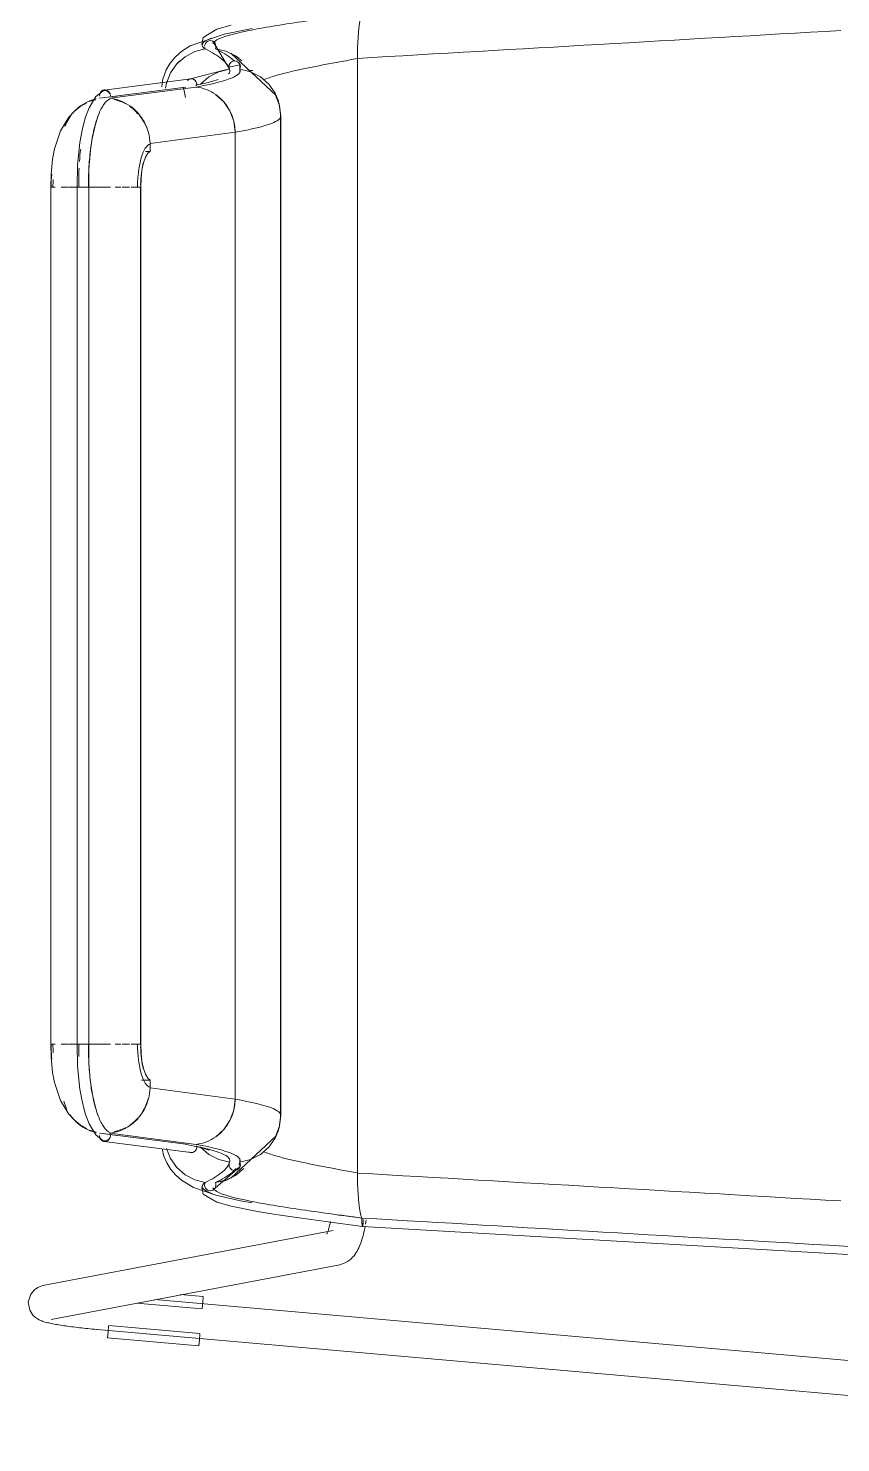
# Model space of a CAD drawing. Header units: millimetres. Extents: x 155927 to 317870, y -36033 to 97293.
# Drawn here: x 227030.9 to 227310.4, y 24824.9 to 25311.6 of the extents above; entities that cross this region are included whole.
import ezdxf

# ---------------------------------------------------------------- set-up
doc = ezdxf.new("R2010")
doc.units = ezdxf.units.MM
doc.header["$MEASUREMENT"] = 0
doc.layers.add('I-FURN', color=8, linetype='CONTINUOUS', lineweight=9)

msp = doc.modelspace()

# ---------------------------------------------------------------- linework, layer by layer
at = {"layer": 'I-FURN'}
for p, q in [((227100.69, 25312.68), (227095.7, 25311.27)), ((227144.88, 25314.09), (227144.57, 25311.6)), ((227098.26, 25309.6), (227086.54, 25305.61)), ((227091.06, 25308.5), (227090.53, 25306.31)), ((227095.7, 25311.27), (227091.06, 25308.5)), ((227092.12, 25306.8), (227092.51, 25307.1)), ((227092.51, 25307.1), (227092.12, 25306.8)), ((227092.96, 25307.3), (227092.51, 25307.1)), ((227092.51, 25307.1), (227092.97, 25307.29)), ((227093.45, 25307.37), (227092.96, 25307.3)), ((227092.97, 25307.29), (227093.45, 25307.37)), ((227093.45, 25307.37), (227093.94, 25307.31)), ((227093.94, 25307.31), (227093.45, 25307.37)), ((227093.94, 25307.31), (227094.39, 25307.12)), ((227094.4, 25307.13), (227093.94, 25307.31)), ((227094.3, 25307.17), (227100.01, 25297.78)), ((227094.39, 25307.12), (227094.8, 25306.84)), ((227094.8, 25306.84), (227094.4, 25307.13)), ((227107.92, 25311.5), (227098.26, 25309.6)), ((227144.33, 25308.49), (227144.17, 25304.96)), ((227144.18, 25305.02), (227144.33, 25308.5)), ((227144.33, 25308.54), (227144.56, 25311.6)), ((227144.57, 25311.6), (227144.33, 25308.49)), ((227083.72, 25303.79), (227081.47, 25301.8)), ((227086.54, 25305.61), (227083.72, 25303.79)), ((227088.12, 25303.59), (227084.8, 25301.85)), ((227091.75, 25304.49), (227088.12, 25303.59)), ((227090.53, 25306.31), (227090.82, 25305.4)), ((227091.61, 25305.96), (227091.54, 25305.46)), ((227091.54, 25305.46), (227091.62, 25305.95)), ((227091.75, 25304.49), (227091.58, 25304.96)), ((227091.58, 25304.96), (227091.75, 25304.49)), ((227091.81, 25306.41), (227091.61, 25305.96)), ((227091.62, 25305.95), (227091.81, 25306.41)), ((227091.81, 25306.41), (227092.12, 25306.8)), ((227092.12, 25306.8), (227091.81, 25306.41)), ((227094.8, 25306.84), (227095.11, 25306.46)), ((227095.12, 25306.46), (227094.8, 25306.84)), ((227095.11, 25306.46), (227095.32, 25306.01)), ((227095.32, 25306.01), (227095.12, 25306.46)), ((227095.38, 25305.02), (227095.23, 25304.54)), ((227095.23, 25304.54), (227095.38, 25305.02)), ((227095.23, 25304.54), (227098.84, 25303.75)), ((227098.85, 25303.76), (227095.23, 25304.54)), ((227095.32, 25306.01), (227095.41, 25305.52)), ((227095.41, 25305.52), (227095.32, 25306.01)), ((227095.41, 25305.52), (227095.38, 25305.02)), ((227095.38, 25305.02), (227095.41, 25305.52)), ((227098.84, 25303.75), (227102.17, 25302.11)), ((227102.17, 25302.12), (227098.85, 25303.76)), ((227100.5, 25303.06), (227116.2, 25288.46)), ((227103.31, 25301.29), (227102.17, 25302.12)), ((227144.11, 25301.27), (227144.17, 25304.96)), ((227144.17, 25304.96), (227144.11, 25301.19)), ((227078.35, 25297.36), (227077.06, 25293.76)), ((227079.69, 25299.63), (227078.35, 25297.36)), ((227081.47, 25301.8), (227079.69, 25299.63)), ((227081.97, 25299.37), (227079.8, 25296.29)), ((227084.8, 25301.85), (227081.97, 25299.37)), ((227081.97, 25299.37), (227082.98, 25300.39)), ((227100.11, 25297.54), (227096.4, 25296.64)), ((227098.27, 25297.18), (227100.13, 25297.5)), ((227103.72, 25299.05), (227099.83, 25298.21)), ((227099.92, 25298.5), (227100, 25298.99)), ((227100, 25298.99), (227099.92, 25298.5)), ((227099.96, 25298), (227099.92, 25298.5)), ((227099.92, 25298.5), (227099.95, 25298.01)), ((227099.95, 25298.01), (227100.11, 25297.54)), ((227100.12, 25297.53), (227099.96, 25298)), ((227100.2, 25299.45), (227100, 25298.99)), ((227100, 25298.99), (227100.2, 25299.44)), ((227100.51, 25299.83), (227100.2, 25299.45)), ((227100.2, 25299.44), (227100.52, 25299.82)), ((227100.92, 25300.12), (227100.51, 25299.83)), ((227100.52, 25299.82), (227100.92, 25300.12)), ((227100.92, 25300.12), (227101.38, 25300.31)), ((227101.38, 25300.31), (227100.92, 25300.12)), ((227101.87, 25300.38), (227101.38, 25300.31)), ((227101.38, 25300.31), (227101.87, 25300.37)), ((227102.36, 25300.31), (227101.87, 25300.38)), ((227101.87, 25300.37), (227102.36, 25300.31)), ((227102.17, 25302.11), (227104.36, 25300.37)), ((227102.36, 25300.31), (227102.82, 25300.12)), ((227102.82, 25300.12), (227102.36, 25300.31)), ((227102.82, 25300.12), (227103.22, 25299.82)), ((227103.22, 25299.83), (227102.82, 25300.12)), ((227103.54, 25299.45), (227103.22, 25299.83)), ((227103.22, 25299.82), (227103.54, 25299.44)), ((227103.74, 25298.99), (227103.54, 25299.45)), ((227103.54, 25299.44), (227103.74, 25298.99)), ((227103.59, 25299.35), (227103.64, 25296.47)), ((227103.62, 25297.54), (227103.78, 25298.01)), ((227103.78, 25298), (227103.62, 25297.53)), ((227107.34, 25296.64), (227103.62, 25297.54)), ((227103.74, 25298.99), (227103.82, 25298.5)), ((227103.82, 25298.5), (227103.74, 25298.99)), ((227103.82, 25298.5), (227103.78, 25298)), ((227103.78, 25298.01), (227103.82, 25298.5)), ((227144.11, 24917.79), (227144.11, 25301.27)), ((227144.11, 25301.19), (227144.11, 24917.79)), ((227056.96, 25290.37), (227086.73, 25294.22)), ((227077.06, 25293.76), (227076.76, 25291.49)), ((227078.03, 25291.02), (227078.4, 25292.77)), ((227078.39, 25292.77), (227078.03, 25291.03)), ((227079.8, 25296.29), (227078.39, 25292.77)), ((227086.05, 25293.98), (227085.67, 25293.69)), ((227086.5, 25294.17), (227086.05, 25293.98)), ((227086.97, 25294.24), (227086.5, 25294.17)), ((227086.65, 25294.21), (227098.27, 25297.18)), ((227087.43, 25294.17), (227086.97, 25294.24)), ((227087.87, 25293.98), (227087.43, 25294.17)), ((227088.26, 25293.69), (227087.87, 25293.98)), ((227088.56, 25293.31), (227088.26, 25293.69)), ((227088.75, 25292.85), (227088.56, 25293.31)), ((227088.83, 25292.36), (227088.75, 25292.85)), ((227093.01, 25294.89), (227090.13, 25292.38)), ((227096.4, 25296.64), (227093.01, 25294.89)), ((227107.34, 25296.64), (227110.73, 25294.88)), ((227110.73, 25294.89), (227107.34, 25296.64)), ((227113.61, 25292.38), (227110.73, 25294.89)), ((227110.73, 25294.88), (227113.6, 25292.38)), ((227054.07, 25288.12), (227051.77, 25284.29)), ((227056.46, 25290.01), (227054.07, 25288.12)), ((227055.4, 25287.53), (227085.09, 25291.37)), ((227061.37, 25288.3), (227058.93, 25287.99)), ((227088.64, 25291.39), (227058.94, 25287.55)), ((227084.31, 25291.25), (227085, 25287.76)), ((227088.79, 25291.86), (227088.83, 25292.36)), ((227098.14, 25286.28), (227095.4, 25288.76)), ((227113.6, 25292.38), (227115.77, 25289.24)), ((227115.78, 25289.24), (227113.61, 25292.38)), ((227115.6, 25289.56), (227117.32, 25285.09)), ((227115.77, 25289.24), (227117.13, 25285.67)), ((227117.14, 25285.67), (227115.78, 25289.24)), ((227116.2, 25288.46), (227116.9, 25286.53)), ((227046.62, 25282.99), (227044.79, 25281.01)), ((227048.7, 25284.66), (227046.62, 25282.99)), ((227050.96, 25285.99), (227048.7, 25284.66)), ((227051.77, 25284.29), (227050.58, 25281.12)), ((227100.22, 25283.16), (227098.14, 25286.28)), ((227101.54, 25279.62), (227100.22, 25283.16)), ((227117.13, 25285.67), (227117.61, 25281.88)), ((227117.61, 25281.88), (227117.14, 25285.67)), ((227117.32, 25285.09), (227117.76, 25281.34)), ((227044.79, 25281.01), (227041.92, 25276.29)), ((227050.58, 25281.12), (227049.5, 25277.08)), ((227053.82, 25278.15), (227052.85, 25273.72)), ((227054.91, 25281.59), (227053.82, 25278.15)), ((227102.02, 25275.85), (227101.54, 25279.62)), ((227117.61, 25281.88), (227117.61, 24937.1)), ((227117.61, 24937.1), (227117.61, 25281.88)), ((227117.77, 25242.44), (227117.77, 25281.35)), ((227041.92, 25276.29), (227039.9, 25270.14)), ((227049.5, 25277.08), (227048.63, 25272.36)), ((227052.85, 25273.72), (227052.26, 25269.71)), ((227072.74, 25271.99), (227102.02, 25275.85)), ((227102.02, 25275.85), (227102.02, 24943.14)), ((227102.02, 24943.14), (227102.02, 25275.85)), ((227039.9, 25270.14), (227039.25, 25266.64)), ((227048.63, 25272.36), (227047.83, 25264.48)), ((227052.26, 25269.71), (227051.72, 25263.14)), ((227072.81, 25269.27), (227071.14, 25269.27)), ((227072.79, 25269.27), (227071.14, 25269.27)), ((227071.16, 25267.28), (227071.95, 25268.63)), ((227071.95, 25268.63), (227072.81, 25269.27)), ((227072.81, 25269.27), (227072.74, 25271.99)), ((227039.25, 25266.64), (227038.73, 25261.44)), ((227047.83, 25264.48), (227047.69, 25256.92)), ((227069.98, 25262.81), (227070.49, 25265.3)), ((227070.49, 25265.3), (227071.16, 25267.28)), ((227038.73, 25261.44), (227038.65, 25256.92)), ((227051.72, 25263.14), (227051.65, 25256.92)), ((227069.55, 25256.92), (227069.66, 25259.95)), ((227069.66, 25259.95), (227069.98, 25262.81)), ((227038.82, 25256.92), (227038.65, 25256.92)), ((227038.65, 25256.92), (227038.65, 24962.07)), ((227038.67, 25256.92), (227040.14, 25256.92)), ((227042.17, 25256.92), (227044.75, 25256.92)), ((227047.93, 25256.92), (227044.9, 25256.92)), ((227044.91, 25256.92), (227047.93, 25256.92)), ((227047.69, 25256.92), (227047.69, 24962.07)), ((227047.69, 25256.92), (227051.54, 25256.92)), ((227047.75, 25256.92), (227047.69, 25256.92)), ((227047.95, 25256.92), (227047.75, 25256.92)), ((227048.26, 25256.92), (227047.95, 25256.92)), ((227048.65, 25256.92), (227048.26, 25256.92)), ((227049.1, 25256.92), (227048.65, 25256.92)), ((227049.59, 25256.92), (227049.1, 25256.92)), ((227050.09, 25256.92), (227049.59, 25256.92)), ((227050.56, 25256.92), (227050.09, 25256.92)), ((227050.98, 25256.92), (227050.56, 25256.92)), ((227051.31, 25256.92), (227050.98, 25256.92)), ((227051.54, 25256.92), (227051.31, 25256.92)), ((227055.43, 25256.92), (227051.62, 25256.92)), ((227051.62, 25256.92), (227055.43, 25256.92)), ((227051.65, 24962.07), (227051.65, 25256.92)), ((227055.62, 25256.92), (227059.18, 25256.92)), ((227060.81, 25256.92), (227062.65, 25256.92)), ((227063.17, 25256.92), (227065.64, 25256.92)), ((227066.22, 25256.92), (227069.49, 25256.92)), ((227069.49, 25256.92), (227069.49, 24962.07)), ((227069.55, 24962.06), (227069.55, 25256.92)), ((227117.77, 24937.64), (227117.77, 25242.44)), ((227038.65, 24962.07), (227038.82, 24962.07)), ((227038.73, 24957.55), (227038.65, 24962.07)), ((227040.14, 24962.07), (227038.67, 24962.07)), ((227044.75, 24962.07), (227042.17, 24962.07)), ((227044.9, 24962.07), (227047.93, 24962.07)), ((227047.93, 24962.07), (227044.91, 24962.07)), ((227051.64, 24962.07), (227047.69, 24962.07)), ((227047.83, 24954.5), (227047.69, 24962.07)), ((227047.69, 24962.07), (227047.75, 24962.07)), ((227047.75, 24962.07), (227047.95, 24962.07)), ((227047.95, 24962.07), (227048.26, 24962.07)), ((227048.26, 24962.07), (227048.65, 24962.07)), ((227048.65, 24962.07), (227049.1, 24962.07)), ((227049.1, 24962.07), (227049.59, 24962.07)), ((227049.59, 24962.07), (227050.09, 24962.07)), ((227050.09, 24962.07), (227050.56, 24962.07)), ((227050.56, 24962.07), (227050.98, 24962.07)), ((227050.98, 24962.07), (227051.31, 24962.07)), ((227051.31, 24962.07), (227051.54, 24962.07)), ((227051.54, 24962.07), (227051.64, 24962.07)), ((227051.62, 24962.07), (227055.43, 24962.07)), ((227055.43, 24962.07), (227051.62, 24962.07)), ((227051.65, 24962.07), (227051.73, 24955.65)), ((227059.18, 24962.07), (227055.62, 24962.07)), ((227062.65, 24962.07), (227060.81, 24962.07)), ((227065.64, 24962.07), (227063.17, 24962.07)), ((227069.49, 24962.07), (227066.22, 24962.07)), ((227069.66, 24959.03), (227069.55, 24962.06)), ((227039.25, 24952.34), (227038.73, 24957.55)), ((227069.98, 24956.18), (227069.66, 24959.03)), ((227039.9, 24948.84), (227039.25, 24952.34)), ((227048.63, 24946.62), (227047.83, 24954.5)), ((227051.73, 24955.65), (227052.21, 24949.67)), ((227070.49, 24953.68), (227069.98, 24956.18)), ((227071.16, 24951.7), (227070.49, 24953.68)), ((227041.92, 24942.69), (227039.9, 24948.84)), ((227052.21, 24949.67), (227053.04, 24944.23)), ((227069.8, 24949.71), (227072.81, 24949.71)), ((227069.8, 24949.71), (227072.79, 24949.71)), ((227071.95, 24950.35), (227071.16, 24951.7)), ((227072.81, 24949.71), (227071.95, 24950.35)), ((227072.74, 24947), (227072.81, 24949.71)), ((227102.02, 24943.14), (227072.74, 24947)), ((227044.79, 24937.97), (227041.92, 24942.69)), ((227049.5, 24941.9), (227048.63, 24946.62)), ((227053.04, 24944.23), (227053.85, 24940.73)), ((227101.54, 24939.37), (227102.02, 24943.14)), ((227046.62, 24936), (227044.79, 24937.97)), ((227050.58, 24937.86), (227049.5, 24941.9)), ((227051.77, 24934.69), (227050.58, 24937.86)), ((227053.85, 24940.73), (227054.72, 24937.91)), ((227054.72, 24937.91), (227054.91, 24937.4)), ((227100.22, 24935.82), (227101.54, 24939.37)), ((227117.32, 24933.89), (227117.76, 24937.64)), ((227048.7, 24934.33), (227046.62, 24936)), ((227050.96, 24933), (227048.7, 24934.33)), ((227054.07, 24930.86), (227051.77, 24934.69)), ((227095.4, 24930.22), (227098.14, 24932.71)), ((227098.14, 24932.71), (227100.22, 24935.82)), ((227115.6, 24929.42), (227117.32, 24933.89)), ((227117.13, 24933.31), (227115.77, 24929.74)), ((227115.78, 24929.74), (227117.14, 24933.31)), ((227116.2, 24930.52), (227116.9, 24932.45)), ((227117.61, 24937.1), (227117.13, 24933.31)), ((227117.14, 24933.31), (227117.61, 24937.1)), ((227056.46, 24928.97), (227054.07, 24930.86)), ((227085.09, 24927.61), (227055.4, 24931.45)), ((227061.36, 24930.68), (227056.59, 24931.3)), ((227086.73, 24924.76), (227056.96, 24928.61)), ((227088.64, 24927.59), (227058.94, 24931.43)), ((227090.6, 24926.36), (227084.31, 24927.73)), ((227100.5, 24915.92), (227116.2, 24930.52)), ((227115.77, 24929.74), (227113.6, 24926.61)), ((227113.61, 24926.6), (227115.78, 24929.74)), ((227076.88, 24926.07), (227077.54, 24923.56)), ((227077.54, 24923.56), (227078.57, 24921.2)), ((227078.39, 24926.21), (227079.8, 24922.7)), ((227079.8, 24922.7), (227081.97, 24919.61)), ((227086.05, 24925), (227086.5, 24924.81)), ((227086.5, 24924.81), (227086.97, 24924.74)), ((227086.97, 24924.74), (227087.43, 24924.81)), ((227087.43, 24924.81), (227087.87, 24925)), ((227087.87, 24925), (227088.26, 24925.29)), ((227088.26, 24925.29), (227088.56, 24925.68)), ((227088.56, 24925.68), (227088.75, 24926.13)), ((227088.75, 24926.13), (227088.83, 24926.62)), ((227088.83, 24926.62), (227088.79, 24927.12)), ((227090.13, 24926.6), (227093.01, 24924.09)), ((227093.04, 24925.6), (227090.6, 24926.36)), ((227093.01, 24924.09), (227096.4, 24922.34)), ((227103.59, 24919.64), (227103.64, 24922.52)), ((227110.73, 24924.1), (227107.34, 24922.35)), ((227107.34, 24922.34), (227110.73, 24924.09)), ((227113.6, 24926.61), (227110.73, 24924.1)), ((227110.73, 24924.09), (227113.61, 24926.6)), ((227078.57, 24921.2), (227079.94, 24919)), ((227079.94, 24919), (227081.63, 24917.02)), ((227081.97, 24919.61), (227081.12, 24920.65)), ((227081.97, 24919.61), (227084.8, 24917.13)), ((227094.3, 24911.81), (227103.72, 24919.93)), ((227096.4, 24922.34), (227100.11, 24921.45)), ((227099.83, 24920.77), (227100.01, 24921.2)), ((227099.92, 24920.48), (227099.96, 24920.98)), ((227099.95, 24920.98), (227099.92, 24920.48)), ((227100, 24919.99), (227099.92, 24920.48)), ((227099.92, 24920.48), (227100, 24919.99)), ((227100.11, 24921.45), (227099.95, 24920.98)), ((227099.96, 24920.98), (227100.12, 24921.45)), ((227100.2, 24919.54), (227100, 24919.99)), ((227100, 24919.99), (227100.2, 24919.54)), ((227100.52, 24919.16), (227100.2, 24919.54)), ((227100.2, 24919.54), (227100.51, 24919.15)), ((227100.51, 24919.15), (227100.92, 24918.86)), ((227100.92, 24918.86), (227100.52, 24919.16)), ((227101.38, 24918.68), (227100.92, 24918.86)), ((227100.92, 24918.86), (227101.38, 24918.67)), ((227101.87, 24918.61), (227101.38, 24918.68)), ((227101.38, 24918.67), (227101.87, 24918.61)), ((227102.36, 24918.68), (227101.87, 24918.61)), ((227101.87, 24918.61), (227102.36, 24918.67)), ((227105.01, 24919.27), (227102.17, 24916.87)), ((227102.17, 24916.86), (227105.01, 24919.26)), ((227102.82, 24918.86), (227102.36, 24918.68)), ((227102.36, 24918.67), (227102.82, 24918.86)), ((227103.22, 24919.16), (227102.82, 24918.86)), ((227102.82, 24918.86), (227103.22, 24919.15)), ((227103.54, 24919.54), (227103.22, 24919.16)), ((227103.22, 24919.15), (227103.54, 24919.54)), ((227103.74, 24919.99), (227103.54, 24919.54)), ((227103.54, 24919.54), (227103.74, 24919.99)), ((227103.62, 24921.45), (227107.34, 24922.34)), ((227103.62, 24921.45), (227103.78, 24920.98)), ((227103.78, 24920.98), (227103.62, 24921.45)), ((227103.82, 24920.48), (227103.74, 24919.99)), ((227103.74, 24919.99), (227103.82, 24920.48)), ((227103.78, 24920.98), (227103.82, 24920.48)), ((227103.82, 24920.48), (227103.78, 24920.98)), ((227144.11, 24917.79), (227144.17, 24914.02)), ((227144.17, 24914.02), (227144.11, 24917.71)), ((227081.63, 24917.02), (227083.59, 24915.28)), ((227083.59, 24915.28), (227087.71, 24912.78)), ((227084.8, 24917.13), (227088.12, 24915.39)), ((227087.71, 24912.78), (227095.33, 24910.11)), ((227088.12, 24915.39), (227091.75, 24914.49)), ((227090.53, 24912.67), (227090.82, 24913.58)), ((227091.54, 24913.52), (227091.58, 24914.02)), ((227091.58, 24914.02), (227091.54, 24913.52)), ((227091.62, 24913.03), (227091.54, 24913.52)), ((227091.54, 24913.52), (227091.61, 24913.03)), ((227091.58, 24914.02), (227091.75, 24914.49)), ((227091.75, 24914.49), (227091.58, 24914.02)), ((227091.61, 24913.03), (227091.81, 24912.57)), ((227091.81, 24912.57), (227091.62, 24913.03)), ((227095.32, 24912.97), (227095.11, 24912.52)), ((227095.12, 24912.52), (227095.32, 24912.97)), ((227098.84, 24915.23), (227095.23, 24914.44)), ((227095.23, 24914.44), (227098.85, 24915.22)), ((227095.23, 24914.44), (227095.38, 24913.96)), ((227095.38, 24913.96), (227095.23, 24914.44)), ((227095.41, 24913.46), (227095.32, 24912.97)), ((227095.32, 24912.97), (227095.41, 24913.46)), ((227095.38, 24913.96), (227095.41, 24913.46)), ((227095.41, 24913.46), (227095.38, 24913.96)), ((227102.17, 24916.87), (227098.84, 24915.23)), ((227098.85, 24915.22), (227102.17, 24916.86)), ((227144.17, 24914.02), (227144.33, 24910.49)), ((227144.33, 24910.49), (227144.18, 24913.96)), ((227091.06, 24910.48), (227090.53, 24912.67)), ((227095.7, 24907.71), (227091.06, 24910.48)), ((227092.12, 24912.19), (227091.81, 24912.57)), ((227091.81, 24912.57), (227092.12, 24912.18)), ((227092.51, 24911.89), (227092.12, 24912.19)), ((227092.12, 24912.18), (227092.51, 24911.88)), ((227092.97, 24911.69), (227092.51, 24911.89)), ((227092.51, 24911.88), (227092.96, 24911.69)), ((227092.96, 24911.69), (227093.45, 24911.61)), ((227093.45, 24911.62), (227092.97, 24911.69)), ((227093.94, 24911.68), (227093.45, 24911.62)), ((227093.45, 24911.61), (227093.94, 24911.67)), ((227094.39, 24911.86), (227093.94, 24911.68)), ((227093.94, 24911.67), (227094.4, 24911.85)), ((227094.58, 24911.97), (227094.36, 24911.84)), ((227094.8, 24912.15), (227094.39, 24911.86)), ((227094.4, 24911.85), (227094.8, 24912.14)), ((227095.11, 24912.52), (227094.8, 24912.15)), ((227094.8, 24912.14), (227095.12, 24912.52)), ((227095.33, 24910.11), (227103.85, 24908.22)), ((227103.85, 24908.22), (227107.92, 24907.48)), ((227144.33, 24910.49), (227144.57, 24907.39)), ((227144.56, 24907.38), (227144.33, 24910.44)), ((227100.69, 24906.3), (227095.7, 24907.71)), ((227109.71, 24904.5), (227100.69, 24906.3)), ((227116.03, 24903.47), (227109.71, 24904.5)), ((227124.05, 24902.29), (227116.03, 24903.47)), ((227144.57, 24907.39), (227144.88, 24904.89)), ((227144.88, 24904.89), (227144.57, 24907.35)), ((227144.88, 24904.89), (227145.24, 24903.14)), ((227145.24, 24903.14), (227144.88, 24904.88)), ((227145.64, 24902.24), (227145.24, 24903.14)), ((227145.24, 24903.14), (227145.64, 24902.24)), ((227133.98, 24900.93), (227124.05, 24902.29)), ((227145.83, 24899.38), (227133.98, 24900.93)), ((227134.09, 24898.09), (227134.2, 24898.43)), ((227134.2, 24898.43), (227134.31, 24898.79)), ((227134.31, 24898.79), (227134.42, 24899.19)), ((227134.42, 24899.19), (227134.52, 24899.61)), ((227134.52, 24899.61), (227134.63, 24900.05)), ((227134.63, 24900.05), (227134.73, 24900.52)), ((227134.73, 24900.52), (227134.82, 24901.01)), ((227145.63, 24901.77), (227145.62, 24901.27)), ((227145.62, 24901.27), (227145.63, 24901.77)), ((227145.62, 24901.27), (227145.63, 24900.78)), ((227145.63, 24900.78), (227145.62, 24901.27)), ((227145.64, 24902.24), (227145.63, 24901.77)), ((227145.63, 24901.77), (227145.64, 24902.24)), ((227145.63, 24900.78), (227145.65, 24900.33)), ((227145.65, 24900.32), (227145.63, 24900.78)), ((227145.65, 24900.33), (227145.69, 24899.94)), ((227145.69, 24899.94), (227145.65, 24900.32)), ((227145.69, 24899.94), (227145.73, 24899.64)), ((227145.73, 24899.64), (227145.69, 24899.94)), ((227145.73, 24899.64), (227145.78, 24899.45)), ((227145.78, 24899.44), (227145.73, 24899.64)), ((227145.78, 24899.45), (227145.83, 24899.38)), ((227145.83, 24899.37), (227145.78, 24899.44)), ((227145.83, 24899.38), (227145.89, 24899.44)), ((227145.89, 24899.44), (227145.83, 24899.37)), ((227145.83, 24899.37), (227477.74, 24880.09)), ((227145.89, 24899.44), (227145.94, 24899.62)), ((227145.94, 24899.62), (227145.89, 24899.44)), ((227145.94, 24899.62), (227145.98, 24899.91)), ((227145.98, 24899.91), (227145.94, 24899.62)), ((227145.98, 24899.91), (227146.01, 24900.29)), ((227146.02, 24900.29), (227145.98, 24899.91)), ((227146.01, 24900.29), (227146.04, 24900.74)), ((227146.04, 24900.74), (227146.02, 24900.29)), ((227146.05, 24901.23), (227146.04, 24901.73)), ((227146.04, 24901.73), (227146.05, 24901.23)), ((227146.04, 24900.74), (227146.05, 24901.23)), ((227146.05, 24901.23), (227146.04, 24900.74)), ((227146.48, 24898.11), (227146.62, 24898.79)), ((227146.62, 24898.79), (227146.74, 24899.48)), ((227146.86, 24900.18), (227146.97, 24900.9)), ((227146.97, 24900.9), (227147.06, 24901.62)), ((227135.75, 24897.97), (227036.46, 24879.16)), ((227133.52, 24896.75), (227133.54, 24896.78)), ((227133.54, 24896.78), (227133.58, 24896.85)), ((227133.58, 24896.85), (227133.63, 24896.94)), ((227133.63, 24896.94), (227133.7, 24897.09)), ((227133.7, 24897.09), (227133.79, 24897.28)), ((227133.79, 24897.28), (227133.89, 24897.52)), ((227133.89, 24897.52), (227133.99, 24897.79)), ((227133.99, 24897.79), (227134.09, 24898.09)), ((227145.05, 24893.11), (227145.27, 24893.69)), ((227145.27, 24893.69), (227145.47, 24894.29)), ((227145.47, 24894.29), (227145.67, 24894.89)), ((227145.67, 24894.89), (227145.85, 24895.51)), ((227145.85, 24895.51), (227146.02, 24896.14)), ((227146.02, 24896.14), (227146.19, 24896.78)), ((227146.19, 24896.78), (227146.34, 24897.44)), ((227146.34, 24897.44), (227146.48, 24898.11)), ((227141.94, 24888.24), (227142.46, 24888.76)), ((227142.46, 24888.76), (227142.92, 24889.29)), ((227142.92, 24889.29), (227143.32, 24889.82)), ((227143.32, 24889.82), (227143.68, 24890.36)), ((227143.68, 24890.36), (227144, 24890.9)), ((227144, 24890.9), (227144.29, 24891.43)), ((227144.29, 24891.43), (227144.56, 24891.98)), ((227144.56, 24891.98), (227144.81, 24892.54)), ((227144.81, 24892.54), (227145.05, 24893.11)), ((227038.69, 24867.37), (227137.99, 24886.18)), ((227137.99, 24886.18), (227138.97, 24886.44)), ((227138.97, 24886.44), (227139.87, 24886.8)), ((227139.87, 24886.8), (227140.66, 24887.24)), ((227140.66, 24887.24), (227141.35, 24887.73)), ((227141.35, 24887.73), (227141.94, 24888.24)), ((227034.11, 24878.35), (227034.91, 24878.72)), ((227034.91, 24878.72), (227035.53, 24878.94)), ((227035.53, 24878.94), (227036.04, 24879.07)), ((227036.04, 24879.07), (227036.46, 24879.16)), ((227031.7, 24876.02), (227030.87, 24873.27)), ((227031.7, 24876.02), (227033.03, 24877.6)), ((227033.03, 24877.6), (227034.11, 24878.35)), ((227498.92, 24836.9), (227074.42, 24874.19)), ((227091.05, 24875.23), (227083.15, 24875.92)), ((227091.05, 24875.23), (227090.87, 24873.18)), ((227030.87, 24873.27), (227031.35, 24870.51)), ((227031.35, 24870.51), (227032.39, 24868.86)), ((227068.07, 24872.98), (227090.68, 24870.99)), ((227090.87, 24873.18), (227090.69, 24871.12)), ((227032.39, 24868.86), (227033.3, 24868)), ((227033.3, 24868), (227034, 24867.52)), ((227034, 24867.52), (227034.56, 24867.22)), ((227034.56, 24867.22), (227035.04, 24867)), ((227035.04, 24867), (227035.47, 24866.83)), ((227035.47, 24866.83), (227035.87, 24866.69)), ((227035.87, 24866.69), (227036.27, 24866.57)), ((227036.27, 24866.57), (227036.66, 24866.45)), ((227036.66, 24866.45), (227037.07, 24866.35)), ((227037.07, 24866.35), (227037.48, 24866.24)), ((227037.48, 24866.24), (227037.91, 24866.14)), ((227037.91, 24866.14), (227038.35, 24866.04)), ((227038.35, 24866.04), (227038.81, 24865.95)), ((227038.81, 24865.95), (227039.29, 24865.85)), ((227039.29, 24865.85), (227039.78, 24865.76)), ((227039.78, 24865.76), (227040.3, 24865.66)), ((227040.3, 24865.66), (227040.83, 24865.57)), ((227040.83, 24865.57), (227041.38, 24865.48)), ((227041.38, 24865.48), (227041.95, 24865.38)), ((227041.95, 24865.38), (227042.54, 24865.29)), ((227042.54, 24865.29), (227043.14, 24865.2)), ((227043.14, 24865.2), (227043.76, 24865.11)), ((227043.76, 24865.11), (227044.39, 24865.02)), ((227044.39, 24865.02), (227045.04, 24864.93)), ((227045.04, 24864.93), (227045.7, 24864.84)), ((227045.7, 24864.84), (227046.38, 24864.76)), ((227046.38, 24864.76), (227047.07, 24864.67)), ((227047.07, 24864.67), (227047.77, 24864.59)), ((227047.77, 24864.59), (227048.48, 24864.5)), ((227048.48, 24864.5), (227049.19, 24864.42)), ((227049.19, 24864.42), (227049.92, 24864.34)), ((227049.92, 24864.34), (227050.65, 24864.26)), ((227050.65, 24864.26), (227051.39, 24864.19)), ((227051.39, 24864.19), (227052.14, 24864.11)), ((227052.14, 24864.11), (227052.88, 24864.04)), ((227058.33, 24863.12), (227058.51, 24865.18)), ((227089.93, 24862.55), (227058.52, 24865.31)), ((227052.88, 24864.04), (227053.63, 24863.97)), ((227053.63, 24863.97), (227054.39, 24863.9)), ((227054.39, 24863.9), (227054.54, 24863.89)), ((227054.54, 24863.89), (227497.87, 24824.94)), ((227058.15, 24861.08), (227058.33, 24863.12)), ((227089.56, 24858.32), (227058.15, 24861.08)), ((227089.74, 24860.36), (227089.56, 24858.32)), ((227089.92, 24862.42), (227089.74, 24860.36))]:
    msp.add_line(p, q, dxfattribs=at)
for centre, major_axis, ratio, start_param, end_param in [((227086.96, 25292.28), (0, -1.96), 0.955139, 1.359855, 3.903556), ((227086.95, 25275.72), (0, -15.78), 0.955139, 2.787556, 3.029056), ((227086.95, 25275.72), (0, -15.78), 0.955139, 2.545839, 2.787386), ((227086.95, 25275.72), (0, -15.78), 0.955139, 1.579038, 2.545717), ((227042.92, 25256.92), (0, -12.4), 0.287441, 4.492176, 4.712389), ((227054.4, 25256.92), (15.75, 0), 0.000004, 0.290246, 0.472486), ((227042.92, 24962.06), (0, -12.4), 0.287441, 4.712389, 4.950404), ((227054.4, 24962.07), (15.75, 0), 0.000004, 5.8107, 5.99294), ((227086.95, 24943.27), (0, -15.78), 0.955139, 0.595876, 1.562553), ((227086.95, 24943.27), (0, -15.78), 0.955139, 0.112537, 0.354036), ((227086.95, 24943.27), (0, -15.78), 0.955139, 0.354206, 0.595753), ((227086.96, 24926.71), (0, -1.96), 0.955139, 5.775592, 8.064923)]:
    msp.add_ellipse(centre, major_axis=major_axis, ratio=ratio, start_param=start_param, end_param=end_param, dxfattribs=at)
for points, knots in [([(227094.35, 25306.37), (227094.55, 25306.78), (227096.14, 25308.2), (227104.44, 25310.64), (227122.88, 25313.69), (227138.09, 25315.72), (227145.64, 25316.74)], [0.1500589, 0.1500589, 0.1500589, 0.1500589, 0.25, 0.5, 0.75, 1, 1, 1, 1]), ([(227091.75, 25304.49), (227090.19, 25305.52), (227090.42, 25306.77), (227093.33, 25308.03), (227093.95, 25308.27)], [0, 0, 0, 0, 0.25, 0.3070827, 0.3070827, 0.3070827, 0.3070827]), ([(227099.83, 25298.21), (227099.36, 25299.15), (227097.58, 25301.24), (227094.15, 25303.33), (227091.75, 25304.49)], [0.0974617, 0.0974617, 0.0974617, 0.0974617, 0.5, 1, 1, 1, 1]), ([(227101.76, 25300.31), (227101.51, 25300.55), (227099.95, 25301.96), (227097.64, 25303.38), (227095.23, 25304.54)], [0.3956557, 0.3956557, 0.3956557, 0.3956557, 0.5, 1, 1, 1, 1]), ([(227111.84, 25293.89), (227112.99, 25294.38), (227117.23, 25295.84), (227127.95, 25298.27), (227138.73, 25300.22), (227144.11, 25301.19)], [0.375, 0.375, 0.375, 0.375, 0.5, 0.75, 1, 1, 1, 1]), ([(227059.12, 25288.4), (227059.11, 25288.55), (227059.09, 25288.77), (227059, 25289.06), (227058.89, 25289.33), (227058.69, 25289.65), (227058.39, 25289.97), (227058.02, 25290.2), (227057.66, 25290.33), (227057.35, 25290.38), (227057.08, 25290.39), (227056.81, 25290.35), (227056.57, 25290.28), (227056.32, 25290.17), (227056.02, 25289.97), (227055.71, 25289.65), (227055.49, 25289.25), (227055.39, 25288.9), (227055.36, 25288.64), (227055.35, 25288.48), (227055.35, 25288.4)], [0.1111111, 0.1111111, 0.1111111, 0.1111111, 0.1666667, 0.1944444, 0.2222222, 0.2777778, 0.3333333, 0.3888889, 0.4444444, 0.4791667, 0.5138889, 0.5486111, 0.5833333, 0.6180556, 0.6527778, 0.7222222, 0.7916667, 0.8263889, 0.8611111, 0.8888889, 0.8888889, 0.8888889, 0.8888889]), ([(227055.37, 25288.31), (227055.37, 25288.48), (227055.41, 25288.77), (227055.56, 25289.15), (227055.81, 25289.56), (227056.34, 25290.02), (227057.2, 25290.27), (227057.99, 25290.04), (227058.52, 25289.65), (227058.84, 25289.26), (227058.98, 25288.96), (227059.03, 25288.8)], [-0.875, -0.875, -0.875, -0.875, -0.8125, -0.765625, -0.71875, -0.625, -0.5, -0.375, -0.3125, -0.25, -0.1875, -0.1875, -0.1875, -0.1875]), ([(227054.19, 25287.32), (227053.45, 25287.16), (227051.58, 25286.6), (227048.75, 25285.05), (227046.91, 25283.37), (227046.14, 25282.42)], [0.0634811, 0.0634811, 0.0634811, 0.0634811, 0.1666667, 0.3333333, 0.5, 0.5, 0.5, 0.5]), ([(227045.52, 25281.62), (227044.99, 25280.89), (227044.27, 25279.64), (227043.64, 25278.31), (227043.44, 25277.8)], [0.5455526, 0.5455526, 0.5455526, 0.5455526, 0.6666667, 0.739481, 0.739481, 0.739481, 0.739481]), ([(227051.62, 25256.92), (227051.57, 25259.26), (227051.65, 25263.92), (227052.28, 25270.76), (227053.37, 25276.87), (227054.38, 25280.09), (227054.91, 25281.58)], [0.0000052, 0.0000052, 0.0000052, 0.0000052, 0.1666667, 0.3333333, 0.5, 0.6602535, 0.6602535, 0.6602535, 0.6602535]), ([(227069.15, 25281.57), (227069.77, 25280.8), (227071, 25278.89), (227071.94, 25276.77), (227072.19, 25275.52)], [-0.4640429, -0.4640429, -0.4640429, -0.4640429, -0.3333333, -0.1666667, -0.1666667, -0.1666667, -0.1666667]), ([(227102.02, 25275.85), (227107.74, 25276.85), (227115.38, 25278.69), (227117.77, 25280.52), (227117.76, 25281.34)], [0, 0, 0, 0, 0.5, 0.9107153, 0.9107153, 0.9107153, 0.9107153]), ([(227058.95, 24931.63), (227058.22, 24931.99), (227056.81, 24933.3), (227054.92, 24937), (227053.43, 24941.91), (227052.72, 24945.79), (227052.44, 24947.74)], [-1, -1, -1, -1, -0.8333333, -0.6666667, -0.5, -0.3484873, -0.3484873, -0.3484873, -0.3484873]), ([(227072.19, 24943.46), (227071.86, 24942.23), (227070.99, 24940.16), (227069.83, 24938.08), (227069.23, 24937.25)], [-0.8333333, -0.8333333, -0.8333333, -0.8333333, -0.6666667, -0.5359571, -0.5359571, -0.5359571, -0.5359571]), ([(227117.76, 24937.64), (227117.77, 24938.46), (227115.38, 24940.3), (227107.74, 24942.13), (227102.02, 24943.14)], [0.0892846, 0.0892846, 0.0892846, 0.0892846, 0.5, 1, 1, 1, 1]), ([(227045.27, 24937.71), (227045.54, 24937.31), (227046.58, 24935.94), (227048.75, 24933.94), (227051.59, 24932.33), (227053.53, 24931.86), (227054.3, 24931.7)], [0.434972, 0.434972, 0.434972, 0.434972, 0.5, 0.6666667, 0.8333333, 0.9407177, 0.9407177, 0.9407177, 0.9407177]), ([(227055.35, 24930.58), (227055.35, 24930.43), (227055.37, 24930.21), (227055.44, 24929.92), (227055.53, 24929.65), (227055.72, 24929.34), (227056, 24929.02), (227056.36, 24928.78), (227056.71, 24928.65), (227057.02, 24928.6), (227057.3, 24928.6), (227057.56, 24928.63), (227057.81, 24928.7), (227058.07, 24928.82), (227058.37, 24929.01), (227058.7, 24929.33), (227058.94, 24929.73), (227059.05, 24930.08), (227059.12, 24930.46), (227059.12, 24930.9), (227059.01, 24931.25), (227058.94, 24931.43)], [0.1111111, 0.1111111, 0.1111111, 0.1111111, 0.1666667, 0.1944444, 0.2222222, 0.2777778, 0.3333333, 0.3888889, 0.4444444, 0.4791667, 0.5138889, 0.5486111, 0.5833333, 0.6180556, 0.6527778, 0.7222222, 0.7916667, 0.8263889, 0.8611111, 0.9305556, 1, 1, 1, 1]), ([(227059.03, 24930.18), (227058.99, 24930.06), (227058.89, 24929.83), (227058.61, 24929.42), (227058.07, 24928.96), (227057.2, 24928.71), (227056.41, 24928.94), (227055.9, 24929.33), (227055.61, 24929.72), (227055.42, 24930.18), (227055.38, 24930.5), (227055.37, 24930.67)], [-0.8125, -0.8125, -0.8125, -0.8125, -0.765625, -0.71875, -0.625, -0.5, -0.375, -0.3125, -0.25, -0.1875, -0.125, -0.125, -0.125, -0.125]), ([(227088.73, 24926.9), (227092.45, 24926.1), (227098.93, 24924.29), (227100.66, 24922.47), (227100.12, 24921.45)], [0.1122148, 0.1122148, 0.1122148, 0.1122148, 0.5, 1, 1, 1, 1]), ([(227144.11, 24917.79), (227138.73, 24918.76), (227127.95, 24920.71), (227117.23, 24923.14), (227112.99, 24924.6), (227111.84, 24925.09)], [0, 0, 0, 0, 0.25, 0.5, 0.625, 0.625, 0.625, 0.625]), ([(227099.8, 24920.71), (227099.33, 24919.79), (227097.54, 24917.72), (227094.15, 24915.65), (227091.75, 24914.49)], [0.1062574, 0.1062574, 0.1062574, 0.1062574, 0.5, 1, 1, 1, 1]), ([(227102.36, 24919.32), (227101.97, 24918.86), (227100.3, 24917.23), (227097.64, 24915.61), (227095.23, 24914.44)], [0.303693, 0.303693, 0.303693, 0.303693, 0.5, 1, 1, 1, 1]), ([(227091.75, 24914.49), (227090.19, 24913.47), (227090.42, 24912.18), (227093.45, 24910.9), (227094.17, 24910.64)], [0, 0, 0, 0, 0.25, 0.3133981, 0.3133981, 0.3133981, 0.3133981]), ([(227094.35, 24912.61), (227094.55, 24912.2), (227096.14, 24910.78), (227104.44, 24908.34), (227122.88, 24905.29), (227138.09, 24903.26), (227145.64, 24902.24)], [0.1500588, 0.1500588, 0.1500588, 0.1500588, 0.25, 0.5, 0.75, 1, 1, 1, 1])]:
    msp.add_open_spline(points, degree=3, knots=knots, dxfattribs=at)
for points in [[(227144.11, 25301.27), (227199.47, 25304.47), (227254.9, 25307.66), (227310.36, 25310.86)], [(227088.64, 25291.39), (227094.14, 25292.42), (227102.2, 25294.46), (227104.17, 25296.51), (227103.62, 25297.53)], [(227099.7, 25295.9), (227100.27, 25296.44), (227100.41, 25296.99), (227100.12, 25297.53)], [(227088.43, 25292.02), (227091.55, 25292.68), (227094.47, 25293.34), (227096.19, 25294)], [(227106.68, 25296.98), (227107.15, 25297.03), (227107.61, 25297.09), (227108.09, 25297.14)], [(227072.74, 25271.99), (227072.7, 25273.28), (227072.34, 25275.78), (227070.92, 25279.38), (227068.73, 25282.53), (227065.9, 25285.06), (227062.56, 25286.82), (227060.18, 25287.4), (227058.94, 25287.55)], [(227052.06, 25286.46), (227052.71, 25286.72), (227053.39, 25286.88), (227054.07, 25287.03)], [(227054.98, 25281.76), (227055.55, 25283.22), (227056.81, 25285.69), (227058.22, 25287), (227058.95, 25287.35)], [(227060.45, 25287.09), (227061.84, 25286.78), (227063.21, 25286.28), (227064.46, 25285.58)], [(227065.82, 25284.72), (227066.84, 25284), (227067.75, 25283.14), (227068.57, 25282.18)], [(227117.76, 25281.35), (227117.76, 25281.53), (227117.71, 25281.7), (227117.61, 25281.88)], [(227048.46, 25265.73), (227048.57, 25267.2), (227048.72, 25268.66), (227048.9, 25270.07)], [(227068.42, 25256.92), (227068.45, 25258.81), (227068.71, 25262.55), (227069.67, 25267.34), (227071.07, 25270.67), (227072.17, 25271.61), (227072.73, 25271.74)], [(227048.22, 25256.92), (227048.18, 25259.14), (227048.21, 25261.34), (227048.32, 25263.52)], [(227070.44, 25265.3), (227069.89, 25263.24), (227069.61, 25260.53), (227069.51, 25257.75)], [(227038.74, 25256.92), (227038.73, 25258.5), (227038.81, 25260), (227038.95, 25261.43)], [(227038.96, 24957.1), (227038.81, 24958.68), (227038.73, 24960.35), (227038.74, 24962.07)], [(227048.23, 24957.8), (227048.2, 24959.22), (227048.19, 24960.64), (227048.22, 24962.07)], [(227052.36, 24948.33), (227052.07, 24950.5), (227051.65, 24955.07), (227051.57, 24959.72), (227051.62, 24962.07)], [(227072.73, 24947.24), (227071.61, 24947.5), (227069.45, 24950.88), (227068.48, 24958.28), (227068.42, 24962.06)], [(227069.5, 24961.23), (227069.55, 24958.45), (227069.83, 24955.31), (227070.44, 24953.69)], [(227058.94, 24931.43), (227060.18, 24931.58), (227062.56, 24932.16), (227065.9, 24933.92), (227068.73, 24936.45), (227070.92, 24939.6), (227072.34, 24943.2), (227072.7, 24945.7), (227072.74, 24947)], [(227043.09, 24942.46), (227043.35, 24941.5), (227043.7, 24940.57), (227044.13, 24939.68)], [(227117.61, 24937.1), (227117.71, 24937.28), (227117.76, 24937.46), (227117.76, 24937.64)], [(227053.98, 24931.92), (227053.33, 24932.07), (227052.68, 24932.27), (227052.05, 24932.51)], [(227064.45, 24933.42), (227063.19, 24932.72), (227061.83, 24932.31), (227060.44, 24931.98)], [(227068.63, 24936.78), (227067.79, 24935.83), (227066.88, 24934.89), (227065.82, 24934.27)], [(227059.09, 24931.17), (227059.11, 24931.09), (227059.13, 24930.92), (227059.13, 24930.75), (227059.12, 24930.67)], [(227088.64, 24927.59), (227094.14, 24926.57), (227102.2, 24924.52), (227104.17, 24922.47), (227103.62, 24921.45)], [(227103.62, 24921.45), (227103.54, 24921.2), (227103.44, 24920.95), (227103.31, 24920.71)], [(227310.36, 24908.13), (227254.9, 24911.32), (227199.47, 24914.52), (227144.11, 24917.71)], [(227136.47, 24903.42), (227139.5, 24903.03), (227142.57, 24902.64), (227145.63, 24902.26)], [(227477.64, 24882.92), (227422.24, 24886.14), (227311.48, 24892.58), (227200.88, 24899.02), (227145.64, 24902.24)]]:
    msp.add_open_spline(points, degree=3, dxfattribs=at)

doc.saveas('drawing.dxf')
